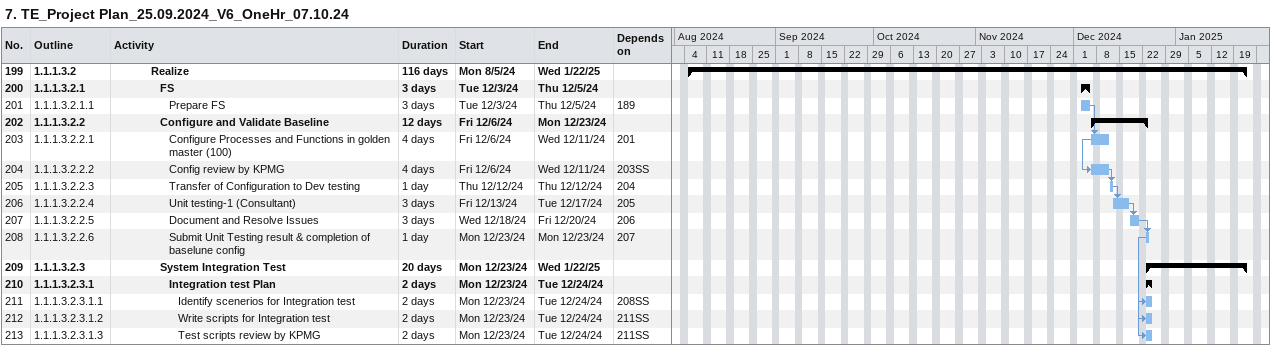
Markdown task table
7. TE_Project Plan_25.09.2024_V6_OneHr_07.10.24

| ID | WBS | Task | Duration | Start | Finish | Predecessors |
|---|---|---|---|---|---|---|
| 199 | 1.1.1.3.2 | **Realize** | 116d | 2024-08-05 | 2025-01-22 |  |
| 200 | 1.1.1.3.2.1 | **FS** | 3d | 2024-12-03 | 2024-12-05 |  |
| 201 | 1.1.1.3.2.1.1 | Prepare FS | 3d | 2024-12-03 | 2024-12-05 | 189 |
| 202 | 1.1.1.3.2.2 | **Configure and Validate Baseline** | 12d | 2024-12-06 | 2024-12-23 |  |
| 203 | 1.1.1.3.2.2.1 | Configure Processes and Functions in golden master (100) | 4d | 2024-12-06 | 2024-12-11 | 201 |
| 204 | 1.1.1.3.2.2.2 | Config review by KPMG | 4d | 2024-12-06 | 2024-12-11 | 203SS |
| 205 | 1.1.1.3.2.2.3 | Transfer of Configuration to Dev testing | 1d | 2024-12-12 | 2024-12-12 | 204 |
| 206 | 1.1.1.3.2.2.4 | Unit testing-1 (Consultant) | 3d | 2024-12-13 | 2024-12-17 | 205 |
| 207 | 1.1.1.3.2.2.5 | Document and Resolve Issues | 3d | 2024-12-18 | 2024-12-20 | 206 |
| 208 | 1.1.1.3.2.2.6 | Submit Unit Testing result & completion of baselune config | 1d | 2024-12-23 | 2024-12-23 | 207 |
| 209 | 1.1.1.3.2.3 | **System Integration Test** | 20d | 2024-12-23 | 2025-01-22 |  |
| 210 | 1.1.1.3.2.3.1 | **Integration test Plan** | 2d | 2024-12-23 | 2024-12-24 |  |
| 211 | 1.1.1.3.2.3.1.1 | Identify scenerios for Integration test | 2d | 2024-12-23 | 2024-12-24 | 208SS |
| 212 | 1.1.1.3.2.3.1.2 | Write scripts for Integration test | 2d | 2024-12-23 | 2024-12-24 | 211SS |
| 213 | 1.1.1.3.2.3.1.3 | Test scripts review by KPMG | 2d | 2024-12-23 | 2024-12-24 | 211SS |
